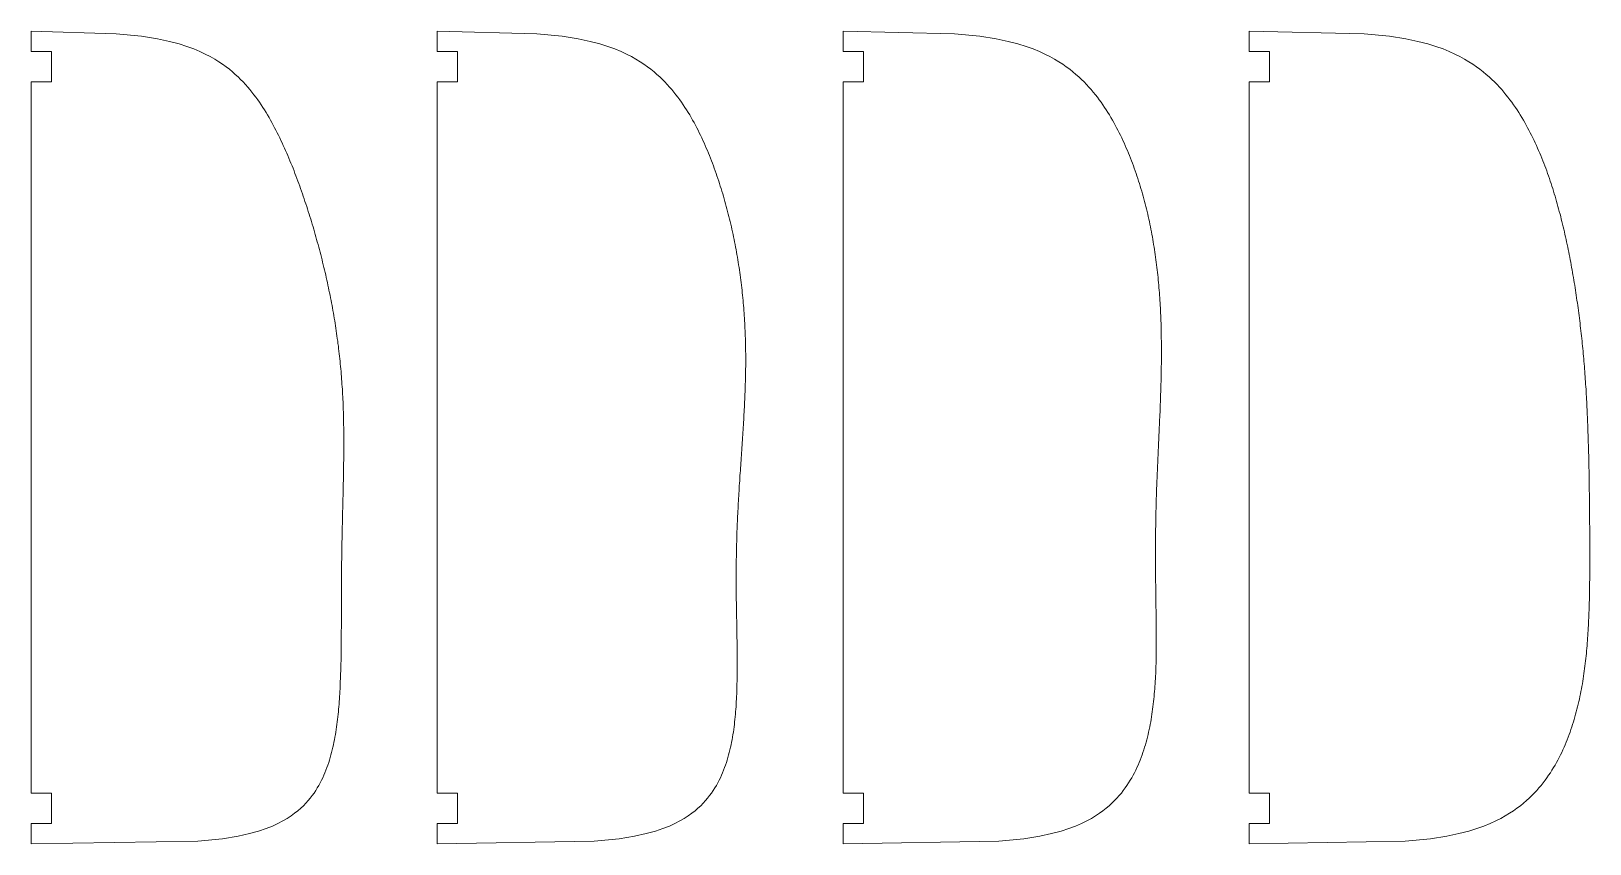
# Model space of a CAD drawing. Header units: millimetres. Extents: x 0 to 2543, y 0 to 160.
# Drawn here: x 1600 to 1907.2, y 0 to 160 of the extents above; entities that cross this region are included whole.
import ezdxf

# ---------------------------------------------------------------- set-up
doc = ezdxf.new("R2010")
doc.units = ezdxf.units.MM
doc.layers.get('0').update_dxf_attribs({"lineweight": 0})

msp = doc.modelspace()

# ---------------------------------------------------------------- linework, layer by layer
for p, q in [((1600, 156), (1600, 160)), ((1616.78, 159.5), (1600, 160)), ((1680, 156), (1680, 160)), ((1699.63, 159.5), (1680, 160)), ((1760, 156), (1760, 160)), ((1781.95, 159.5), (1760, 160)), ((1840, 156), (1840, 160)), ((1862.65, 159.5), (1840, 160)), ((1621.74, 159), (1616.78, 159.5)), ((1624.9, 158.5), (1621.74, 159)), ((1627.25, 158), (1624.9, 158.5)), ((1629.14, 157.5), (1627.25, 158)), ((1630.7, 157), (1629.14, 157.5)), ((1632.06, 156.5), (1630.7, 157)), ((1704.62, 159), (1699.63, 159.5)), ((1707.79, 158.5), (1704.62, 159)), ((1710.16, 158), (1707.79, 158.5)), ((1712.07, 157.5), (1710.16, 158)), ((1713.66, 157), (1712.07, 157.5)), ((1715.03, 156.5), (1713.66, 157)), ((1786.95, 159), (1781.95, 159.5)), ((1790.15, 158.5), (1786.95, 159)), ((1792.54, 158), (1790.15, 158.5)), ((1794.46, 157.5), (1792.54, 158)), ((1796.07, 157), (1794.46, 157.5)), ((1797.46, 156.5), (1796.07, 157)), ((1867.67, 159), (1862.65, 159.5)), ((1870.87, 158.5), (1867.67, 159)), ((1873.27, 158), (1870.87, 158.5)), ((1875.2, 157.5), (1873.27, 158)), ((1876.83, 157), (1875.2, 157.5)), ((1878.23, 156.5), (1876.83, 157)), ((1604, 156), (1600, 156)), ((1604, 150), (1604, 156)), ((1633.26, 156), (1632.06, 156.5)), ((1634.32, 155.5), (1633.26, 156)), ((1635.28, 155), (1634.32, 155.5)), ((1636.16, 154.5), (1635.28, 155)), ((1636.97, 154), (1636.16, 154.5)), ((1637.71, 153.5), (1636.97, 154)), ((1684, 156), (1680, 156)), ((1684, 150), (1684, 156)), ((1716.24, 156), (1715.03, 156.5)), ((1717.32, 155.5), (1716.24, 156)), ((1718.29, 155), (1717.32, 155.5)), ((1719.18, 154.5), (1718.29, 155)), ((1720, 154), (1719.18, 154.5)), ((1720.76, 153.5), (1720, 154)), ((1764, 156), (1760, 156)), ((1764, 150), (1764, 156)), ((1798.68, 156), (1797.46, 156.5)), ((1799.78, 155.5), (1798.68, 156)), ((1800.77, 155), (1799.78, 155.5)), ((1801.67, 154.5), (1800.77, 155)), ((1802.5, 154), (1801.67, 154.5)), ((1803.27, 153.5), (1802.5, 154)), ((1844, 156), (1840, 156)), ((1844, 150), (1844, 156)), ((1879.46, 156), (1878.23, 156.5)), ((1880.57, 155.5), (1879.46, 156)), ((1881.56, 155), (1880.57, 155.5)), ((1882.48, 154.5), (1881.56, 155)), ((1883.32, 154), (1882.48, 154.5)), ((1884.1, 153.5), (1883.32, 154)), ((1638.4, 153), (1637.71, 153.5)), ((1639.05, 152.5), (1638.4, 153)), ((1639.65, 152), (1639.05, 152.5)), ((1640.23, 151.5), (1639.65, 152)), ((1640.77, 151), (1640.23, 151.5)), ((1641.28, 150.5), (1640.77, 151)), ((1721.46, 153), (1720.76, 153.5)), ((1722.12, 152.5), (1721.46, 153)), ((1722.74, 152), (1722.12, 152.5)), ((1723.32, 151.5), (1722.74, 152)), ((1723.87, 151), (1723.32, 151.5)), ((1724.39, 150.5), (1723.87, 151)), ((1803.99, 153), (1803.27, 153.5)), ((1804.66, 152.5), (1803.99, 153)), ((1805.29, 152), (1804.66, 152.5)), ((1805.89, 151.5), (1805.29, 152)), ((1806.45, 151), (1805.89, 151.5)), ((1806.98, 150.5), (1806.45, 151)), ((1884.82, 153), (1884.1, 153.5)), ((1885.5, 152.5), (1884.82, 153)), ((1886.14, 152), (1885.5, 152.5)), ((1886.74, 151.5), (1886.14, 152)), ((1887.31, 151), (1886.74, 151.5)), ((1887.85, 150.5), (1887.31, 151)), ((1600, 10), (1600, 150)), ((1600, 150), (1604, 150)), ((1641.76, 150), (1641.28, 150.5)), ((1642.23, 149.5), (1641.76, 150)), ((1642.67, 149), (1642.23, 149.5)), ((1643.1, 148.5), (1642.67, 149)), ((1643.5, 148), (1643.1, 148.5)), ((1643.9, 147.5), (1643.5, 148)), ((1644.27, 147), (1643.9, 147.5)), ((1680, 10), (1680, 150)), ((1680, 150), (1684, 150)), ((1724.88, 150), (1724.39, 150.5)), ((1725.36, 149.5), (1724.88, 150)), ((1725.81, 149), (1725.36, 149.5)), ((1726.24, 148.5), (1725.81, 149)), ((1726.65, 148), (1726.24, 148.5)), ((1727.05, 147.5), (1726.65, 148)), ((1727.43, 147), (1727.05, 147.5)), ((1760, 10), (1760, 150)), ((1760, 150), (1764, 150)), ((1807.49, 150), (1806.98, 150.5)), ((1807.97, 149.5), (1807.49, 150)), ((1808.43, 149), (1807.97, 149.5)), ((1808.88, 148.5), (1808.43, 149)), ((1809.3, 148), (1808.88, 148.5)), ((1809.71, 147.5), (1809.3, 148)), ((1810.1, 147), (1809.71, 147.5)), ((1840, 10), (1840, 150)), ((1840, 150), (1844, 150)), ((1888.37, 150), (1887.85, 150.5)), ((1888.86, 149.5), (1888.37, 150)), ((1889.33, 149), (1888.86, 149.5)), ((1889.78, 148.5), (1889.33, 149)), ((1890.21, 148), (1889.78, 148.5)), ((1890.62, 147.5), (1890.21, 148)), ((1891.02, 147), (1890.62, 147.5)), ((1644.64, 146.5), (1644.27, 147)), ((1644.99, 146), (1644.64, 146.5)), ((1645.33, 145.5), (1644.99, 146)), ((1645.66, 145), (1645.33, 145.5)), ((1645.98, 144.5), (1645.66, 145)), ((1646.29, 144), (1645.98, 144.5)), ((1727.8, 146.5), (1727.43, 147)), ((1728.16, 146), (1727.8, 146.5)), ((1728.5, 145.5), (1728.16, 146)), ((1728.83, 145), (1728.5, 145.5)), ((1729.15, 144.5), (1728.83, 145)), ((1729.46, 144), (1729.15, 144.5)), ((1810.48, 146.5), (1810.1, 147)), ((1810.84, 146), (1810.48, 146.5)), ((1811.19, 145.5), (1810.84, 146)), ((1811.53, 145), (1811.19, 145.5)), ((1811.86, 144.5), (1811.53, 145)), ((1812.18, 144), (1811.86, 144.5)), ((1891.41, 146.5), (1891.02, 147)), ((1891.78, 146), (1891.41, 146.5)), ((1892.13, 145.5), (1891.78, 146)), ((1892.48, 145), (1892.13, 145.5)), ((1892.81, 144.5), (1892.48, 145)), ((1893.14, 144), (1892.81, 144.5)), ((1646.59, 143.5), (1646.29, 144)), ((1646.88, 143), (1646.59, 143.5)), ((1647.17, 142.5), (1646.88, 143)), ((1647.45, 142), (1647.17, 142.5)), ((1647.72, 141.5), (1647.45, 142)), ((1647.98, 141), (1647.72, 141.5)), ((1729.77, 143.5), (1729.46, 144)), ((1730.06, 143), (1729.77, 143.5)), ((1730.34, 142.5), (1730.06, 143)), ((1730.62, 142), (1730.34, 142.5)), ((1730.89, 141.5), (1730.62, 142)), ((1731.15, 141), (1730.89, 141.5)), ((1812.49, 143.5), (1812.18, 144)), ((1812.79, 143), (1812.49, 143.5)), ((1813.08, 142.5), (1812.79, 143)), ((1813.36, 142), (1813.08, 142.5)), ((1813.63, 141.5), (1813.36, 142)), ((1813.9, 141), (1813.63, 141.5)), ((1893.45, 143.5), (1893.14, 144)), ((1893.76, 143), (1893.45, 143.5)), ((1894.06, 142.5), (1893.76, 143)), ((1894.34, 142), (1894.06, 142.5)), ((1894.62, 141.5), (1894.34, 142)), ((1894.9, 141), (1894.62, 141.5)), ((1648.24, 140.5), (1647.98, 141)), ((1648.5, 140), (1648.24, 140.5)), ((1648.75, 139.5), (1648.5, 140)), ((1648.99, 139), (1648.75, 139.5)), ((1649.23, 138.5), (1648.99, 139)), ((1649.46, 138), (1649.23, 138.5)), ((1731.41, 140.5), (1731.15, 141)), ((1731.66, 140), (1731.41, 140.5)), ((1731.9, 139.5), (1731.66, 140)), ((1732.14, 139), (1731.9, 139.5)), ((1732.37, 138.5), (1732.14, 139)), ((1732.6, 138), (1732.37, 138.5)), ((1814.16, 140.5), (1813.9, 141)), ((1814.42, 140), (1814.16, 140.5)), ((1814.66, 139.5), (1814.42, 140)), ((1814.9, 139), (1814.66, 139.5)), ((1815.14, 138.5), (1814.9, 139)), ((1815.37, 138), (1815.14, 138.5)), ((1895.16, 140.5), (1894.9, 141)), ((1895.42, 140), (1895.16, 140.5)), ((1895.67, 139.5), (1895.42, 140)), ((1895.92, 139), (1895.67, 139.5)), ((1896.16, 138.5), (1895.92, 139)), ((1896.4, 138), (1896.16, 138.5)), ((1649.69, 137.5), (1649.46, 138)), ((1649.92, 137), (1649.69, 137.5)), ((1650.14, 136.5), (1649.92, 137)), ((1650.36, 136), (1650.14, 136.5)), ((1650.57, 135.5), (1650.36, 136)), ((1650.79, 135), (1650.57, 135.5)), ((1732.82, 137.5), (1732.6, 138)), ((1733.04, 137), (1732.82, 137.5)), ((1733.25, 136.5), (1733.04, 137)), ((1733.46, 136), (1733.25, 136.5)), ((1733.66, 135.5), (1733.46, 136)), ((1733.86, 135), (1733.66, 135.5)), ((1815.59, 137.5), (1815.37, 138)), ((1815.81, 137), (1815.59, 137.5)), ((1816.02, 136.5), (1815.81, 137)), ((1816.23, 136), (1816.02, 136.5)), ((1816.43, 135.5), (1816.23, 136)), ((1816.63, 135), (1816.43, 135.5)), ((1896.63, 137.5), (1896.4, 138)), ((1896.85, 137), (1896.63, 137.5)), ((1897.07, 136.5), (1896.85, 137)), ((1897.28, 136), (1897.07, 136.5)), ((1897.49, 135.5), (1897.28, 136)), ((1897.7, 135), (1897.49, 135.5)), ((1650.99, 134.5), (1650.79, 135)), ((1651.2, 134), (1650.99, 134.5)), ((1651.4, 133.5), (1651.2, 134)), ((1651.6, 133), (1651.4, 133.5)), ((1651.8, 132.5), (1651.6, 133)), ((1651.99, 132), (1651.8, 132.5)), ((1734.06, 134.5), (1733.86, 135)), ((1734.25, 134), (1734.06, 134.5)), ((1734.43, 133.5), (1734.25, 134)), ((1734.62, 133), (1734.43, 133.5)), ((1734.8, 132.5), (1734.62, 133)), ((1734.97, 132), (1734.8, 132.5)), ((1816.83, 134.5), (1816.63, 135)), ((1817.02, 134), (1816.83, 134.5)), ((1817.2, 133.5), (1817.02, 134)), ((1817.38, 133), (1817.2, 133.5)), ((1817.56, 132.5), (1817.38, 133)), ((1817.73, 132), (1817.56, 132.5)), ((1897.9, 134.5), (1897.7, 135)), ((1898.09, 134), (1897.9, 134.5)), ((1898.28, 133.5), (1898.09, 134)), ((1898.47, 133), (1898.28, 133.5)), ((1898.65, 132.5), (1898.47, 133)), ((1898.83, 132), (1898.65, 132.5)), ((1652.18, 131.5), (1651.99, 132)), ((1652.37, 131), (1652.18, 131.5)), ((1652.55, 130.5), (1652.37, 131)), ((1652.74, 130), (1652.55, 130.5)), ((1652.92, 129.5), (1652.74, 130)), ((1653.1, 129), (1652.92, 129.5)), ((1735.15, 131.5), (1734.97, 132)), ((1735.32, 131), (1735.15, 131.5)), ((1735.48, 130.5), (1735.32, 131)), ((1735.64, 130), (1735.48, 130.5)), ((1735.8, 129.5), (1735.64, 130)), ((1735.96, 129), (1735.8, 129.5)), ((1817.9, 131.5), (1817.73, 132)), ((1818.07, 131), (1817.9, 131.5)), ((1818.23, 130.5), (1818.07, 131)), ((1818.39, 130), (1818.23, 130.5)), ((1818.54, 129.5), (1818.39, 130)), ((1818.69, 129), (1818.54, 129.5)), ((1899.01, 131.5), (1898.83, 132)), ((1899.18, 131), (1899.01, 131.5)), ((1899.35, 130.5), (1899.18, 131)), ((1899.52, 130), (1899.35, 130.5)), ((1899.68, 129.5), (1899.52, 130)), ((1899.84, 129), (1899.68, 129.5)), ((1653.27, 128.5), (1653.1, 129)), ((1653.45, 128), (1653.27, 128.5)), ((1653.62, 127.5), (1653.45, 128)), ((1653.79, 127), (1653.62, 127.5)), ((1653.96, 126.5), (1653.79, 127)), ((1654.13, 126), (1653.96, 126.5)), ((1654.29, 125.5), (1654.13, 126)), ((1736.12, 128.5), (1735.96, 129)), ((1736.27, 128), (1736.12, 128.5)), ((1736.41, 127.5), (1736.27, 128)), ((1736.56, 127), (1736.41, 127.5)), ((1736.7, 126.5), (1736.56, 127)), ((1736.84, 126), (1736.7, 126.5)), ((1736.98, 125.5), (1736.84, 126)), ((1818.84, 128.5), (1818.69, 129)), ((1818.98, 128), (1818.84, 128.5)), ((1819.12, 127.5), (1818.98, 128)), ((1819.26, 127), (1819.12, 127.5)), ((1819.4, 126.5), (1819.26, 127)), ((1819.53, 126), (1819.4, 126.5)), ((1819.65, 125.5), (1819.53, 126)), ((1900, 128.5), (1899.84, 129)), ((1900.15, 128), (1900, 128.5)), ((1900.3, 127.5), (1900.15, 128)), ((1900.45, 127), (1900.3, 127.5)), ((1900.59, 126.5), (1900.45, 127)), ((1900.73, 126), (1900.59, 126.5)), ((1900.87, 125.5), (1900.73, 126)), ((1654.45, 125), (1654.29, 125.5)), ((1654.61, 124.5), (1654.45, 125)), ((1654.77, 124), (1654.61, 124.5)), ((1654.93, 123.5), (1654.77, 124)), ((1655.08, 123), (1654.93, 123.5)), ((1655.24, 122.5), (1655.08, 123)), ((1737.11, 125), (1736.98, 125.5)), ((1737.24, 124.5), (1737.11, 125)), ((1737.37, 124), (1737.24, 124.5)), ((1737.5, 123.5), (1737.37, 124)), ((1737.62, 123), (1737.5, 123.5)), ((1737.74, 122.5), (1737.62, 123)), ((1819.78, 125), (1819.65, 125.5)), ((1819.9, 124.5), (1819.78, 125)), ((1820.02, 124), (1819.9, 124.5)), ((1820.13, 123.5), (1820.02, 124)), ((1820.24, 123), (1820.13, 123.5)), ((1820.35, 122.5), (1820.24, 123)), ((1901.01, 125), (1900.87, 125.5)), ((1901.14, 124.5), (1901.01, 125)), ((1901.28, 124), (1901.14, 124.5)), ((1901.41, 123.5), (1901.28, 124)), ((1901.53, 123), (1901.41, 123.5)), ((1901.66, 122.5), (1901.53, 123)), ((1655.39, 122), (1655.24, 122.5)), ((1655.54, 121.5), (1655.39, 122)), ((1655.68, 121), (1655.54, 121.5)), ((1655.83, 120.5), (1655.68, 121)), ((1655.97, 120), (1655.83, 120.5)), ((1656.12, 119.5), (1655.97, 120)), ((1737.86, 122), (1737.74, 122.5)), ((1737.98, 121.5), (1737.86, 122)), ((1738.09, 121), (1737.98, 121.5)), ((1738.2, 120.5), (1738.09, 121)), ((1738.31, 120), (1738.2, 120.5)), ((1738.41, 119.5), (1738.31, 120)), ((1820.46, 122), (1820.35, 122.5)), ((1820.56, 121.5), (1820.46, 122)), ((1820.66, 121), (1820.56, 121.5)), ((1820.76, 120.5), (1820.66, 121)), ((1820.85, 120), (1820.76, 120.5)), ((1820.94, 119.5), (1820.85, 120)), ((1901.78, 122), (1901.66, 122.5)), ((1901.9, 121.5), (1901.78, 122)), ((1902.02, 121), (1901.9, 121.5)), ((1902.14, 120.5), (1902.02, 121)), ((1902.25, 120), (1902.14, 120.5)), ((1902.36, 119.5), (1902.25, 120)), ((1656.26, 119), (1656.12, 119.5)), ((1656.39, 118.5), (1656.26, 119)), ((1656.53, 118), (1656.39, 118.5)), ((1656.67, 117.5), (1656.53, 118)), ((1656.8, 117), (1656.67, 117.5)), ((1656.93, 116.5), (1656.8, 117)), ((1738.52, 119), (1738.41, 119.5)), ((1738.62, 118.5), (1738.52, 119)), ((1738.72, 118), (1738.62, 118.5)), ((1738.81, 117.5), (1738.72, 118)), ((1738.91, 117), (1738.81, 117.5)), ((1739, 116.5), (1738.91, 117)), ((1821.03, 119), (1820.94, 119.5)), ((1821.12, 118.5), (1821.03, 119)), ((1821.2, 118), (1821.12, 118.5)), ((1821.28, 117.5), (1821.2, 118)), ((1821.36, 117), (1821.28, 117.5)), ((1821.44, 116.5), (1821.36, 117)), ((1902.47, 119), (1902.36, 119.5)), ((1902.58, 118.5), (1902.47, 119)), ((1902.69, 118), (1902.58, 118.5)), ((1902.79, 117.5), (1902.69, 118)), ((1902.9, 117), (1902.79, 117.5)), ((1903, 116.5), (1902.9, 117)), ((1657.06, 116), (1656.93, 116.5)), ((1657.19, 115.5), (1657.06, 116)), ((1657.32, 115), (1657.19, 115.5)), ((1657.44, 114.5), (1657.32, 115)), ((1657.56, 114), (1657.44, 114.5)), ((1657.69, 113.5), (1657.56, 114)), ((1739.09, 116), (1739, 116.5)), ((1739.17, 115.5), (1739.09, 116)), ((1739.26, 115), (1739.17, 115.5)), ((1739.34, 114.5), (1739.26, 115)), ((1739.42, 114), (1739.34, 114.5)), ((1739.49, 113.5), (1739.42, 114)), ((1821.51, 116), (1821.44, 116.5)), ((1821.58, 115.5), (1821.51, 116)), ((1821.65, 115), (1821.58, 115.5)), ((1821.72, 114.5), (1821.65, 115)), ((1821.78, 114), (1821.72, 114.5)), ((1821.84, 113.5), (1821.78, 114)), ((1903.1, 116), (1903, 116.5)), ((1903.19, 115.5), (1903.1, 116)), ((1903.29, 115), (1903.19, 115.5)), ((1903.38, 114.5), (1903.29, 115)), ((1903.48, 114), (1903.38, 114.5)), ((1903.57, 113.5), (1903.48, 114)), ((1657.8, 113), (1657.69, 113.5)), ((1657.92, 112.5), (1657.8, 113)), ((1658.04, 112), (1657.92, 112.5)), ((1658.15, 111.5), (1658.04, 112)), ((1658.26, 111), (1658.15, 111.5)), ((1658.37, 110.5), (1658.26, 111)), ((1739.57, 113), (1739.49, 113.5)), ((1739.64, 112.5), (1739.57, 113)), ((1739.71, 112), (1739.64, 112.5)), ((1739.78, 111.5), (1739.71, 112)), ((1739.84, 111), (1739.78, 111.5)), ((1739.91, 110.5), (1739.84, 111)), ((1821.9, 113), (1821.84, 113.5)), ((1821.95, 112.5), (1821.9, 113)), ((1822.01, 112), (1821.95, 112.5)), ((1822.06, 111.5), (1822.01, 112)), ((1822.11, 111), (1822.06, 111.5)), ((1822.16, 110.5), (1822.11, 111)), ((1903.66, 113), (1903.57, 113.5)), ((1903.75, 112.5), (1903.66, 113)), ((1903.83, 112), (1903.75, 112.5)), ((1903.92, 111.5), (1903.83, 112)), ((1904, 111), (1903.92, 111.5)), ((1904.09, 110.5), (1904, 111)), ((1658.48, 110), (1658.37, 110.5)), ((1658.59, 109.5), (1658.48, 110)), ((1658.69, 109), (1658.59, 109.5)), ((1658.8, 108.5), (1658.69, 109)), ((1658.9, 108), (1658.8, 108.5)), ((1659, 107.5), (1658.9, 108)), ((1739.97, 110), (1739.91, 110.5)), ((1740.03, 109.5), (1739.97, 110)), ((1740.08, 109), (1740.03, 109.5)), ((1740.14, 108.5), (1740.08, 109)), ((1740.19, 108), (1740.14, 108.5)), ((1740.24, 107.5), (1740.19, 108)), ((1822.2, 110), (1822.16, 110.5)), ((1822.24, 109.5), (1822.2, 110)), ((1822.29, 109), (1822.24, 109.5)), ((1822.32, 108.5), (1822.29, 109)), ((1822.36, 108), (1822.32, 108.5)), ((1822.4, 107.5), (1822.36, 108)), ((1904.17, 110), (1904.09, 110.5)), ((1904.25, 109.5), (1904.17, 110)), ((1904.32, 109), (1904.25, 109.5)), ((1904.4, 108.5), (1904.32, 109)), ((1904.48, 108), (1904.4, 108.5)), ((1904.55, 107.5), (1904.48, 108)), ((1659.1, 107), (1659, 107.5)), ((1659.19, 106.5), (1659.1, 107)), ((1659.29, 106), (1659.19, 106.5)), ((1659.38, 105.5), (1659.29, 106)), ((1659.47, 105), (1659.38, 105.5)), ((1659.56, 104.5), (1659.47, 105)), ((1659.64, 104), (1659.56, 104.5)), ((1740.29, 107), (1740.24, 107.5)), ((1740.33, 106.5), (1740.29, 107)), ((1740.37, 106), (1740.33, 106.5)), ((1740.42, 105.5), (1740.37, 106)), ((1740.45, 105), (1740.42, 105.5)), ((1740.49, 104.5), (1740.45, 105)), ((1740.52, 104), (1740.49, 104.5)), ((1822.43, 107), (1822.4, 107.5)), ((1822.46, 106.5), (1822.43, 107)), ((1822.49, 106), (1822.46, 106.5)), ((1822.52, 105.5), (1822.49, 106)), ((1822.54, 105), (1822.52, 105.5)), ((1822.57, 104.5), (1822.54, 105)), ((1822.59, 104), (1822.57, 104.5)), ((1904.62, 107), (1904.55, 107.5)), ((1904.69, 106.5), (1904.62, 107)), ((1904.76, 106), (1904.69, 106.5)), ((1904.83, 105.5), (1904.76, 106)), ((1904.9, 105), (1904.83, 105.5)), ((1904.97, 104.5), (1904.9, 105)), ((1905.03, 104), (1904.97, 104.5)), ((1659.73, 103.5), (1659.64, 104)), ((1659.81, 103), (1659.73, 103.5)), ((1659.89, 102.5), (1659.81, 103)), ((1659.97, 102), (1659.89, 102.5)), ((1660.04, 101.5), (1659.97, 102)), ((1660.12, 101), (1660.04, 101.5)), ((1740.56, 103.5), (1740.52, 104)), ((1740.59, 103), (1740.56, 103.5)), ((1740.61, 102.5), (1740.59, 103)), ((1740.64, 102), (1740.61, 102.5)), ((1740.66, 101.5), (1740.64, 102)), ((1740.69, 101), (1740.66, 101.5)), ((1822.61, 103.5), (1822.59, 104)), ((1822.63, 103), (1822.61, 103.5)), ((1822.65, 102.5), (1822.63, 103)), ((1822.66, 102), (1822.65, 102.5)), ((1822.67, 101.5), (1822.66, 102)), ((1822.69, 101), (1822.67, 101.5)), ((1905.09, 103.5), (1905.03, 104)), ((1905.16, 103), (1905.09, 103.5)), ((1905.22, 102.5), (1905.16, 103)), ((1905.28, 102), (1905.22, 102.5)), ((1905.34, 101.5), (1905.28, 102)), ((1905.39, 101), (1905.34, 101.5)), ((1660.19, 100.5), (1660.12, 101)), ((1660.26, 100), (1660.19, 100.5)), ((1660.33, 99.5), (1660.26, 100)), ((1660.4, 99), (1660.33, 99.5)), ((1660.46, 98.5), (1660.4, 99)), ((1660.53, 98), (1660.46, 98.5)), ((1740.71, 100.5), (1740.69, 101)), ((1740.72, 100), (1740.71, 100.5)), ((1740.74, 99.5), (1740.72, 100)), ((1740.75, 99), (1740.74, 99.5)), ((1740.77, 98.5), (1740.75, 99)), ((1740.78, 98), (1740.77, 98.5)), ((1822.7, 100.5), (1822.69, 101)), ((1822.71, 100), (1822.7, 100.5)), ((1822.71, 99.5), (1822.71, 100)), ((1822.72, 99), (1822.71, 99.5)), ((1822.73, 98.5), (1822.72, 99)), ((1822.73, 98), (1822.73, 98.5)), ((1905.45, 100.5), (1905.39, 101)), ((1905.5, 100), (1905.45, 100.5)), ((1905.56, 99.5), (1905.5, 100)), ((1905.61, 99), (1905.56, 99.5)), ((1905.66, 98.5), (1905.61, 99)), ((1905.71, 98), (1905.66, 98.5)), ((1660.59, 97.5), (1660.53, 98)), ((1660.65, 97), (1660.59, 97.5)), ((1660.71, 96.5), (1660.65, 97)), ((1660.76, 96), (1660.71, 96.5)), ((1660.82, 95.5), (1660.76, 96)), ((1660.87, 95), (1660.82, 95.5)), ((1740.79, 97.5), (1740.78, 98)), ((1740.79, 97), (1740.79, 97.5)), ((1740.8, 96.5), (1740.79, 97)), ((1740.8, 96), (1740.8, 96.5)), ((1740.8, 95.5), (1740.8, 96)), ((1740.8, 95), (1740.8, 95.5)), ((1822.72, 95), (1822.73, 95.5)), ((1822.73, 97.5), (1822.73, 98)), ((1822.73, 97), (1822.73, 97.5)), ((1822.73, 96.5), (1822.73, 97)), ((1822.73, 96), (1822.73, 96.5)), ((1822.73, 95.5), (1822.73, 96)), ((1905.76, 97.5), (1905.71, 98)), ((1905.81, 97), (1905.76, 97.5)), ((1905.86, 96.5), (1905.81, 97)), ((1905.9, 96), (1905.86, 96.5)), ((1905.95, 95.5), (1905.9, 96)), ((1905.99, 95), (1905.95, 95.5)), ((1660.92, 94.5), (1660.87, 95)), ((1660.97, 94), (1660.92, 94.5)), ((1661.01, 93.5), (1660.97, 94)), ((1661.06, 93), (1661.01, 93.5)), ((1661.1, 92.5), (1661.06, 93)), ((1661.14, 92), (1661.1, 92.5)), ((1740.77, 92), (1740.78, 92.5)), ((1740.78, 92.5), (1740.79, 93)), ((1740.79, 93.5), (1740.8, 94)), ((1740.79, 93), (1740.79, 93.5)), ((1740.8, 94.5), (1740.8, 95)), ((1740.8, 94), (1740.8, 94.5)), ((1822.68, 92), (1822.69, 92.5)), ((1822.69, 92.5), (1822.7, 93)), ((1822.7, 93), (1822.71, 93.5)), ((1822.71, 94), (1822.72, 94.5)), ((1822.71, 93.5), (1822.71, 94)), ((1822.72, 94.5), (1822.72, 95)), ((1906.03, 94.5), (1905.99, 95)), ((1906.07, 94), (1906.03, 94.5)), ((1906.11, 93.5), (1906.07, 94)), ((1906.15, 93), (1906.11, 93.5)), ((1906.19, 92.5), (1906.15, 93)), ((1906.23, 92), (1906.19, 92.5)), ((1661.18, 91.5), (1661.14, 92)), ((1661.22, 91), (1661.18, 91.5)), ((1661.25, 90.5), (1661.22, 91)), ((1661.28, 90), (1661.25, 90.5)), ((1661.32, 89.5), (1661.28, 90)), ((1661.35, 89), (1661.32, 89.5)), ((1740.68, 89), (1740.7, 89.5)), ((1740.7, 89.5), (1740.72, 90)), ((1740.72, 90), (1740.73, 90.5)), ((1740.73, 90.5), (1740.74, 91)), ((1740.74, 91), (1740.76, 91.5)), ((1740.76, 91.5), (1740.77, 92)), ((1822.6, 89), (1822.61, 89.5)), ((1822.61, 89.5), (1822.63, 90)), ((1822.63, 90), (1822.64, 90.5)), ((1822.64, 90.5), (1822.66, 91)), ((1822.66, 91), (1822.67, 91.5)), ((1822.67, 91.5), (1822.68, 92)), ((1906.26, 91.5), (1906.23, 92)), ((1906.3, 91), (1906.26, 91.5)), ((1906.33, 90.5), (1906.3, 91)), ((1906.37, 90), (1906.33, 90.5)), ((1906.4, 89.5), (1906.37, 90)), ((1906.43, 89), (1906.4, 89.5)), ((1661.37, 88.5), (1661.35, 89)), ((1661.4, 88), (1661.37, 88.5)), ((1661.42, 87.5), (1661.4, 88)), ((1661.45, 87), (1661.42, 87.5)), ((1661.47, 86.5), (1661.45, 87)), ((1661.49, 86), (1661.47, 86.5)), ((1740.55, 86), (1740.58, 86.5)), ((1740.58, 86.5), (1740.6, 87)), ((1740.6, 87), (1740.62, 87.5)), ((1740.62, 87.5), (1740.64, 88)), ((1740.64, 88), (1740.66, 88.5)), ((1740.66, 88.5), (1740.68, 89)), ((1822.49, 86), (1822.51, 86.5)), ((1822.51, 86.5), (1822.53, 87)), ((1822.53, 87), (1822.55, 87.5)), ((1822.55, 87.5), (1822.56, 88)), ((1822.56, 88), (1822.58, 88.5)), ((1822.58, 88.5), (1822.6, 89)), ((1906.46, 88.5), (1906.43, 89)), ((1906.49, 88), (1906.46, 88.5)), ((1906.51, 87.5), (1906.49, 88)), ((1906.54, 87), (1906.51, 87.5)), ((1906.57, 86.5), (1906.54, 87)), ((1906.59, 86), (1906.57, 86.5)), ((1661.51, 85.5), (1661.49, 86)), ((1661.52, 85), (1661.51, 85.5)), ((1661.54, 84.5), (1661.52, 85)), ((1661.55, 84), (1661.54, 84.5)), ((1661.56, 83.5), (1661.55, 84)), ((1661.57, 83), (1661.56, 83.5)), ((1661.58, 82.5), (1661.57, 83)), ((1740.36, 82.5), (1740.39, 83)), ((1740.39, 83), (1740.42, 83.5)), ((1740.42, 83.5), (1740.44, 84)), ((1740.44, 84), (1740.47, 84.5)), ((1740.47, 84.5), (1740.5, 85)), ((1740.5, 85), (1740.53, 85.5)), ((1740.53, 85.5), (1740.55, 86)), ((1822.34, 82.5), (1822.36, 83)), ((1822.36, 83), (1822.38, 83.5)), ((1822.38, 83.5), (1822.4, 84)), ((1822.4, 84), (1822.43, 84.5)), ((1822.43, 84.5), (1822.45, 85)), ((1822.45, 85), (1822.47, 85.5)), ((1822.47, 85.5), (1822.49, 86)), ((1906.62, 85.5), (1906.59, 86)), ((1906.64, 85), (1906.62, 85.5)), ((1906.66, 84.5), (1906.64, 85)), ((1906.68, 84), (1906.66, 84.5)), ((1906.7, 83.5), (1906.68, 84)), ((1906.72, 83), (1906.7, 83.5)), ((1906.74, 82.5), (1906.72, 83)), ((1661.59, 82), (1661.58, 82.5)), ((1661.6, 81.5), (1661.59, 82)), ((1661.6, 81), (1661.6, 81.5)), ((1661.61, 80.5), (1661.6, 81)), ((1661.61, 80), (1661.61, 80.5)), ((1661.61, 79.5), (1661.61, 80)), ((1740.16, 79.5), (1740.2, 80)), ((1740.2, 80), (1740.23, 80.5)), ((1740.23, 80.5), (1740.26, 81)), ((1740.26, 81), (1740.29, 81.5)), ((1740.29, 81.5), (1740.33, 82)), ((1740.33, 82), (1740.36, 82.5)), ((1822.2, 79.5), (1822.22, 80)), ((1822.22, 80), (1822.25, 80.5)), ((1822.25, 80.5), (1822.27, 81)), ((1822.27, 81), (1822.3, 81.5)), ((1822.3, 81.5), (1822.31, 82)), ((1822.31, 82), (1822.34, 82.5)), ((1906.76, 82), (1906.74, 82.5)), ((1906.78, 81.5), (1906.76, 82)), ((1906.79, 81), (1906.78, 81.5)), ((1906.81, 80.5), (1906.79, 81)), ((1906.82, 80), (1906.81, 80.5)), ((1906.84, 79.5), (1906.82, 80)), ((1661.6, 76.5), (1661.61, 77)), ((1661.61, 79), (1661.61, 79.5)), ((1661.61, 78.5), (1661.61, 79)), ((1661.61, 78), (1661.61, 78.5)), ((1661.61, 77.5), (1661.61, 78)), ((1661.61, 77), (1661.61, 77.5)), ((1739.96, 76.5), (1739.99, 77)), ((1739.99, 77), (1740.03, 77.5)), ((1740.03, 77.5), (1740.06, 78)), ((1740.06, 78), (1740.1, 78.5)), ((1740.1, 78.5), (1740.13, 79)), ((1740.13, 79), (1740.16, 79.5)), ((1822.06, 76.5), (1822.08, 77)), ((1822.08, 77), (1822.11, 77.5)), ((1822.11, 77.5), (1822.13, 78)), ((1822.13, 78), (1822.15, 78.5)), ((1822.15, 78.5), (1822.18, 79)), ((1822.18, 79), (1822.2, 79.5)), ((1906.85, 79), (1906.84, 79.5)), ((1906.86, 78.5), (1906.85, 79)), ((1906.87, 78), (1906.86, 78.5)), ((1906.89, 77.5), (1906.87, 78)), ((1906.9, 77), (1906.89, 77.5)), ((1906.94, 76.5), (1906.9, 77)), ((1661.56, 73.5), (1661.57, 74)), ((1661.57, 74), (1661.58, 74.5)), ((1661.58, 75), (1661.59, 75.5)), ((1661.58, 74.5), (1661.58, 75)), ((1661.59, 75.5), (1661.6, 76)), ((1661.6, 76), (1661.6, 76.5)), ((1739.75, 73.5), (1739.79, 74)), ((1739.79, 74), (1739.82, 74.5)), ((1739.82, 74.5), (1739.85, 75)), ((1739.85, 75), (1739.89, 75.5)), ((1739.89, 75.5), (1739.92, 76)), ((1739.92, 76), (1739.96, 76.5)), ((1821.93, 73.5), (1821.95, 74)), ((1821.95, 74), (1821.97, 74.5)), ((1821.97, 74.5), (1821.99, 75)), ((1821.99, 75), (1822.02, 75.5)), ((1822.02, 75.5), (1822.04, 76)), ((1822.04, 76), (1822.06, 76.5)), ((1906.94, 76), (1906.94, 76.5)), ((1906.95, 75.5), (1906.94, 76)), ((1906.96, 75), (1906.95, 75.5)), ((1906.97, 74.5), (1906.96, 75)), ((1906.98, 74), (1906.97, 74.5)), ((1906.99, 73.5), (1906.98, 74)), ((1661.5, 70.5), (1661.51, 71)), ((1661.51, 71), (1661.52, 71.5)), ((1661.52, 71.5), (1661.53, 72)), ((1661.53, 72), (1661.54, 72.5)), ((1661.54, 72.5), (1661.55, 73)), ((1661.55, 73), (1661.56, 73.5)), ((1739.55, 70.5), (1739.59, 71)), ((1739.59, 71), (1739.62, 71.5)), ((1739.62, 71.5), (1739.65, 72)), ((1739.65, 72), (1739.68, 72.5)), ((1739.68, 72.5), (1739.72, 73)), ((1739.72, 73), (1739.75, 73.5)), ((1821.81, 70.5), (1821.83, 71)), ((1821.83, 71), (1821.85, 71.5)), ((1821.85, 71.5), (1821.87, 72)), ((1821.87, 72), (1821.89, 72.5)), ((1821.89, 72.5), (1821.91, 73)), ((1821.91, 73), (1821.93, 73.5)), ((1907, 73), (1906.99, 73.5)), ((1907.01, 72.5), (1907, 73)), ((1907.01, 72), (1907.01, 72.5)), ((1907.02, 71.5), (1907.01, 72)), ((1907.03, 71), (1907.02, 71.5)), ((1907.04, 70.5), (1907.03, 71)), ((1661.43, 67.5), (1661.44, 68)), ((1661.44, 68), (1661.45, 68.5)), ((1661.45, 68.5), (1661.47, 69)), ((1661.47, 69), (1661.48, 69.5)), ((1661.48, 69.5), (1661.49, 70)), ((1661.49, 70), (1661.5, 70.5)), ((1739.37, 67.5), (1739.4, 68)), ((1739.4, 68), (1739.43, 68.5)), ((1739.43, 68.5), (1739.46, 69)), ((1739.46, 69), (1739.49, 69.5)), ((1739.49, 69.5), (1739.52, 70)), ((1739.52, 70), (1739.55, 70.5)), ((1821.71, 67.5), (1821.72, 68)), ((1821.72, 68), (1821.74, 68.5)), ((1821.74, 68.5), (1821.76, 69)), ((1821.76, 69), (1821.77, 69.5)), ((1821.77, 69.5), (1821.79, 70)), ((1821.79, 70), (1821.81, 70.5)), ((1907.04, 70), (1907.04, 70.5)), ((1907.05, 69.5), (1907.04, 70)), ((1907.06, 69), (1907.05, 69.5)), ((1907.06, 68.5), (1907.06, 69)), ((1907.07, 68), (1907.06, 68.5)), ((1907.08, 67.5), (1907.07, 68)), ((1661.36, 64.5), (1661.37, 65)), ((1661.37, 65), (1661.38, 65.5)), ((1661.38, 65.5), (1661.39, 66)), ((1661.39, 66), (1661.41, 66.5)), ((1661.41, 66.5), (1661.42, 67)), ((1661.42, 67), (1661.43, 67.5)), ((1739.22, 64.5), (1739.24, 65)), ((1739.24, 65), (1739.27, 65.5)), ((1739.27, 65.5), (1739.29, 66)), ((1739.29, 66), (1739.32, 66.5)), ((1739.32, 66.5), (1739.35, 67)), ((1739.35, 67), (1739.37, 67.5)), ((1821.63, 64.5), (1821.64, 65)), ((1821.64, 65), (1821.66, 65.5)), ((1821.66, 65.5), (1821.67, 66)), ((1821.67, 66), (1821.68, 66.5)), ((1821.68, 66.5), (1821.7, 67)), ((1821.7, 67), (1821.71, 67.5)), ((1907.08, 67), (1907.08, 67.5)), ((1907.09, 66.5), (1907.08, 67)), ((1907.09, 66), (1907.09, 66.5)), ((1907.1, 65.5), (1907.09, 66)), ((1907.1, 65), (1907.1, 65.5)), ((1907.11, 64.5), (1907.1, 65)), ((1661.28, 61), (1661.29, 61.5)), ((1661.29, 61.5), (1661.3, 62)), ((1661.3, 62), (1661.31, 62.5)), ((1661.31, 62.5), (1661.32, 63)), ((1661.32, 63), (1661.33, 63.5)), ((1661.33, 63.5), (1661.34, 64)), ((1661.34, 64), (1661.36, 64.5)), ((1739.08, 61), (1739.09, 61.5)), ((1739.09, 61.5), (1739.11, 62)), ((1739.11, 62), (1739.13, 62.5)), ((1739.13, 62.5), (1739.15, 63)), ((1739.15, 63), (1739.17, 63.5)), ((1739.17, 63.5), (1739.2, 64)), ((1739.2, 64), (1739.22, 64.5)), ((1821.58, 61.5), (1821.59, 62)), ((1821.58, 61), (1821.58, 61.5)), ((1821.59, 62), (1821.6, 62.5)), ((1821.6, 63), (1821.61, 63.5)), ((1821.6, 62.5), (1821.6, 63)), ((1821.61, 63.5), (1821.62, 64)), ((1821.62, 64), (1821.63, 64.5)), ((1907.11, 64), (1907.11, 64.5)), ((1907.12, 63.5), (1907.11, 64)), ((1907.12, 63), (1907.12, 63.5)), ((1907.13, 62.5), (1907.12, 63)), ((1907.13, 62), (1907.13, 62.5)), ((1907.13, 61.5), (1907.13, 62)), ((1907.14, 61), (1907.13, 61.5)), ((1661.22, 58), (1661.23, 58.5)), ((1661.23, 58.5), (1661.24, 59)), ((1661.24, 59), (1661.25, 59.5)), ((1661.25, 59.5), (1661.26, 60)), ((1661.26, 60), (1661.27, 60.5)), ((1661.27, 60.5), (1661.28, 61)), ((1738.99, 58), (1739.01, 58.5)), ((1739.01, 58.5), (1739.02, 59)), ((1739.02, 59), (1739.03, 59.5)), ((1739.03, 59.5), (1739.05, 60)), ((1739.05, 60), (1739.06, 60.5)), ((1739.06, 60.5), (1739.08, 61)), ((1821.56, 59.5), (1821.57, 60)), ((1821.56, 59), (1821.56, 59.5)), ((1821.56, 58.5), (1821.56, 59)), ((1821.56, 58), (1821.56, 58.5)), ((1821.57, 60.5), (1821.58, 61)), ((1821.57, 60), (1821.57, 60.5)), ((1907.14, 60.5), (1907.14, 61)), ((1907.14, 60), (1907.14, 60.5)), ((1907.14, 59.5), (1907.14, 60)), ((1907.15, 59), (1907.14, 59.5)), ((1907.15, 58.5), (1907.15, 59)), ((1907.15, 58), (1907.15, 58.5)), ((1661.18, 55.5), (1661.19, 56)), ((1661.18, 55), (1661.18, 55.5)), ((1661.19, 56), (1661.2, 56.5)), ((1661.2, 57), (1661.21, 57.5)), ((1661.2, 56.5), (1661.2, 57)), ((1661.21, 57.5), (1661.22, 58)), ((1738.95, 55.5), (1738.96, 56)), ((1738.95, 55), (1738.95, 55.5)), ((1738.96, 56), (1738.97, 56.5)), ((1738.97, 57), (1738.98, 57.5)), ((1738.97, 56.5), (1738.97, 57)), ((1738.98, 57.5), (1738.99, 58)), ((1821.56, 57.5), (1821.56, 58)), ((1821.56, 57), (1821.56, 57.5)), ((1821.56, 56.5), (1821.56, 57)), ((1821.56, 56), (1821.56, 56.5)), ((1821.56, 55.5), (1821.56, 56)), ((1821.56, 55), (1821.56, 55.5)), ((1907.15, 57.5), (1907.15, 58)), ((1907.15, 57), (1907.15, 57.5)), ((1907.15, 56.5), (1907.15, 57)), ((1907.15, 56), (1907.15, 56.5)), ((1907.15, 55.5), (1907.15, 56)), ((1907.15, 55), (1907.15, 55.5)), ((1661.15, 52.5), (1661.16, 53)), ((1661.15, 52), (1661.15, 52.5)), ((1661.16, 53.5), (1661.17, 54)), ((1661.16, 53), (1661.16, 53.5)), ((1661.17, 54.5), (1661.18, 55)), ((1661.17, 54), (1661.17, 54.5)), ((1738.93, 53), (1738.94, 53.5)), ((1738.93, 52.5), (1738.93, 53)), ((1738.93, 52), (1738.93, 52.5)), ((1738.94, 54.5), (1738.95, 55)), ((1738.94, 54), (1738.94, 54.5)), ((1738.94, 53.5), (1738.94, 54)), ((1821.56, 54.5), (1821.56, 55)), ((1821.57, 54), (1821.56, 54.5)), ((1821.57, 53.5), (1821.57, 54)), ((1821.58, 53), (1821.57, 53.5)), ((1821.58, 52.5), (1821.58, 53)), ((1821.59, 52), (1821.58, 52.5)), ((1907.13, 52.5), (1907.14, 53)), ((1907.13, 52), (1907.13, 52.5)), ((1907.14, 53.5), (1907.15, 54)), ((1907.14, 53), (1907.14, 53.5)), ((1907.15, 54.5), (1907.15, 55)), ((1907.15, 54), (1907.15, 54.5)), ((1661.14, 51), (1661.15, 51.5)), ((1661.14, 50.5), (1661.14, 51)), ((1661.14, 50), (1661.14, 50.5)), ((1661.14, 49.5), (1661.14, 50)), ((1661.14, 49), (1661.14, 49.5)), ((1661.15, 51.5), (1661.15, 52)), ((1738.93, 51.5), (1738.93, 52)), ((1738.94, 51), (1738.93, 51.5)), ((1738.94, 50.5), (1738.94, 51)), ((1738.94, 50), (1738.94, 50.5)), ((1738.95, 49.5), (1738.94, 50)), ((1738.95, 49), (1738.95, 49.5)), ((1821.59, 51.5), (1821.59, 52)), ((1821.6, 51), (1821.59, 51.5)), ((1821.6, 50.5), (1821.6, 51)), ((1821.61, 50), (1821.6, 50.5)), ((1821.62, 49.5), (1821.61, 50)), ((1821.62, 49), (1821.62, 49.5)), ((1907.08, 49), (1907.09, 49.5)), ((1907.09, 49.5), (1907.1, 50)), ((1907.1, 50), (1907.11, 50.5)), ((1907.11, 50.5), (1907.12, 51)), ((1907.12, 51.5), (1907.13, 52)), ((1907.12, 51), (1907.12, 51.5)), ((1661.13, 48), (1661.14, 48.5)), ((1661.13, 47.5), (1661.13, 48)), ((1661.13, 47), (1661.13, 47.5)), ((1661.13, 46.5), (1661.13, 47)), ((1661.13, 46), (1661.13, 46.5)), ((1661.14, 48.5), (1661.14, 49)), ((1738.96, 48.5), (1738.95, 49)), ((1738.96, 48), (1738.96, 48.5)), ((1738.97, 47.5), (1738.96, 48)), ((1738.98, 47), (1738.97, 47.5)), ((1738.98, 46.5), (1738.98, 47)), ((1738.99, 46), (1738.98, 46.5)), ((1821.63, 48.5), (1821.62, 49)), ((1821.64, 48), (1821.63, 48.5)), ((1821.65, 47.5), (1821.64, 48)), ((1821.65, 47), (1821.65, 47.5)), ((1821.66, 46.5), (1821.65, 47)), ((1821.67, 46), (1821.66, 46.5)), ((1907, 46), (1907.02, 46.5)), ((1907.02, 46.5), (1907.03, 47)), ((1907.03, 47), (1907.05, 47.5)), ((1907.05, 47.5), (1907.06, 48)), ((1907.06, 48), (1907.07, 48.5)), ((1907.07, 48.5), (1907.08, 49)), ((1661.13, 45.5), (1661.13, 46)), ((1661.13, 45), (1661.13, 45.5)), ((1661.13, 44.5), (1661.13, 45)), ((1661.13, 44), (1661.13, 44.5)), ((1661.13, 43.5), (1661.13, 44)), ((1661.13, 43), (1661.13, 43.5)), ((1739, 45.5), (1738.99, 46)), ((1739.01, 45), (1739, 45.5)), ((1739.02, 44.5), (1739.01, 45)), ((1739.03, 44), (1739.02, 44.5)), ((1739.04, 43.5), (1739.03, 44)), ((1739.05, 43), (1739.04, 43.5)), ((1821.68, 45.5), (1821.67, 46)), ((1821.68, 45), (1821.68, 45.5)), ((1821.69, 44.5), (1821.68, 45)), ((1821.69, 44), (1821.69, 44.5)), ((1821.7, 43.5), (1821.69, 44)), ((1821.71, 43), (1821.7, 43.5)), ((1906.87, 43), (1906.9, 43.5)), ((1906.9, 43.5), (1906.92, 44)), ((1906.92, 44), (1906.94, 44.5)), ((1906.94, 44.5), (1906.96, 45)), ((1906.96, 45), (1906.98, 45.5)), ((1906.98, 45.5), (1907, 46)), ((1661.11, 40), (1661.12, 40.5)), ((1661.11, 39.5), (1661.11, 40)), ((1661.12, 42), (1661.13, 42.5)), ((1661.12, 41.5), (1661.12, 42)), ((1661.12, 41), (1661.12, 41.5)), ((1661.12, 40.5), (1661.12, 41)), ((1661.13, 42.5), (1661.13, 43)), ((1739.05, 42.5), (1739.05, 43)), ((1739.06, 42), (1739.05, 42.5)), ((1739.07, 41.5), (1739.06, 42)), ((1739.08, 41), (1739.07, 41.5)), ((1739.09, 40.5), (1739.08, 41)), ((1739.1, 40), (1739.09, 40.5)), ((1739.11, 39.5), (1739.1, 40)), ((1821.71, 42.5), (1821.71, 43)), ((1821.71, 42), (1821.71, 42.5)), ((1821.72, 41.5), (1821.71, 42)), ((1821.72, 41), (1821.72, 41.5)), ((1821.72, 40.5), (1821.72, 41)), ((1821.72, 40), (1821.72, 40.5)), ((1821.72, 39.5), (1821.72, 40)), ((1906.64, 39.5), (1906.68, 40)), ((1906.68, 40), (1906.72, 40.5)), ((1906.72, 40.5), (1906.75, 41)), ((1906.75, 41), (1906.79, 41.5)), ((1906.79, 41.5), (1906.82, 42)), ((1906.82, 42), (1906.84, 42.5)), ((1906.84, 42.5), (1906.87, 43)), ((1661.07, 36.5), (1661.08, 37)), ((1661.08, 37), (1661.09, 37.5)), ((1661.09, 38), (1661.1, 38.5)), ((1661.09, 37.5), (1661.09, 38)), ((1661.1, 38.5), (1661.11, 39)), ((1661.11, 39), (1661.11, 39.5)), ((1739.11, 39), (1739.11, 39.5)), ((1739.12, 38.5), (1739.11, 39)), ((1739.13, 38), (1739.12, 38.5)), ((1739.13, 37.5), (1739.13, 38)), ((1739.13, 37), (1739.13, 37.5)), ((1739.14, 36.5), (1739.13, 37)), ((1821.69, 36.5), (1821.7, 37)), ((1821.7, 37), (1821.71, 37.5)), ((1821.71, 38), (1821.72, 38.5)), ((1821.71, 37.5), (1821.71, 38)), ((1821.72, 39), (1821.72, 39.5)), ((1821.72, 38.5), (1821.72, 39)), ((1906.36, 36.5), (1906.42, 37)), ((1906.42, 37), (1906.47, 37.5)), ((1906.47, 37.5), (1906.51, 38)), ((1906.51, 38), (1906.56, 38.5)), ((1906.56, 38.5), (1906.6, 39)), ((1906.6, 39), (1906.64, 39.5)), ((1660.98, 33.5), (1661, 34)), ((1661, 34), (1661.01, 34.5)), ((1661.01, 34.5), (1661.03, 35)), ((1661.03, 35), (1661.04, 35.5)), ((1661.04, 35.5), (1661.06, 36)), ((1661.06, 36), (1661.07, 36.5)), ((1739.13, 34), (1739.14, 34.5)), ((1739.13, 33.5), (1739.13, 34)), ((1739.14, 36), (1739.14, 36.5)), ((1739.14, 35.5), (1739.14, 36)), ((1739.14, 35), (1739.14, 35.5)), ((1739.14, 34.5), (1739.14, 35)), ((1821.6, 33.5), (1821.62, 34)), ((1821.62, 34), (1821.64, 34.5)), ((1821.64, 34.5), (1821.65, 35)), ((1821.65, 35), (1821.67, 35.5)), ((1821.67, 35.5), (1821.68, 36)), ((1821.68, 36), (1821.69, 36.5)), ((1905.99, 33.5), (1906.06, 34)), ((1906.06, 34), (1906.13, 34.5)), ((1906.13, 34.5), (1906.19, 35)), ((1906.19, 35), (1906.25, 35.5)), ((1906.25, 35.5), (1906.31, 36)), ((1906.31, 36), (1906.36, 36.5)), ((1660.86, 30.5), (1660.88, 31)), ((1660.88, 31), (1660.9, 31.5)), ((1660.9, 31.5), (1660.92, 32)), ((1660.92, 32), (1660.93, 32.5)), ((1660.93, 32.5), (1660.96, 33)), ((1660.96, 33), (1660.98, 33.5)), ((1739.06, 30.5), (1739.08, 31)), ((1739.08, 31), (1739.09, 31.5)), ((1739.09, 31.5), (1739.1, 32)), ((1739.1, 32), (1739.11, 32.5)), ((1739.11, 32.5), (1739.12, 33)), ((1739.12, 33), (1739.13, 33.5)), ((1821.41, 30.5), (1821.45, 31)), ((1821.45, 31), (1821.49, 31.5)), ((1821.49, 31.5), (1821.52, 32)), ((1821.52, 32), (1821.55, 32.5)), ((1821.55, 32.5), (1821.57, 33)), ((1821.57, 33), (1821.6, 33.5)), ((1905.5, 30.5), (1905.59, 31)), ((1905.59, 31), (1905.68, 31.5)), ((1905.68, 31.5), (1905.76, 32)), ((1905.76, 32), (1905.84, 32.5)), ((1905.84, 32.5), (1905.92, 33)), ((1905.92, 33), (1905.99, 33.5)), ((1660.67, 27.5), (1660.71, 28)), ((1660.71, 28), (1660.74, 28.5)), ((1660.74, 28.5), (1660.77, 29)), ((1660.77, 29), (1660.8, 29.5)), ((1660.8, 29.5), (1660.83, 30)), ((1660.83, 30), (1660.86, 30.5)), ((1738.93, 27.5), (1738.96, 28)), ((1738.96, 28), (1738.99, 28.5)), ((1738.99, 28.5), (1739.01, 29)), ((1739.01, 29), (1739.03, 29.5)), ((1739.03, 29.5), (1739.05, 30)), ((1739.05, 30), (1739.06, 30.5)), ((1821.13, 27.5), (1821.18, 28)), ((1821.18, 28), (1821.24, 28.5)), ((1821.24, 28.5), (1821.29, 29)), ((1821.29, 29), (1821.33, 29.5)), ((1821.33, 29.5), (1821.37, 30)), ((1821.37, 30), (1821.41, 30.5)), ((1904.87, 27.5), (1904.98, 28)), ((1904.98, 28), (1905.09, 28.5)), ((1905.09, 28.5), (1905.2, 29)), ((1905.2, 29), (1905.3, 29.5)), ((1905.3, 29.5), (1905.4, 30)), ((1905.4, 30), (1905.5, 30.5)), ((1660.37, 24.5), (1660.43, 25)), ((1660.43, 25), (1660.48, 25.5)), ((1660.48, 25.5), (1660.53, 26)), ((1660.53, 26), (1660.58, 26.5)), ((1660.58, 26.5), (1660.63, 27)), ((1660.63, 27), (1660.67, 27.5)), ((1738.68, 24.5), (1738.73, 25)), ((1738.73, 25), (1738.78, 25.5)), ((1738.78, 25.5), (1738.82, 26)), ((1738.82, 26), (1738.86, 26.5)), ((1738.86, 26.5), (1738.9, 27)), ((1738.9, 27), (1738.93, 27.5)), ((1820.7, 24.5), (1820.78, 25)), ((1820.78, 25), (1820.86, 25.5)), ((1820.86, 25.5), (1820.93, 26)), ((1820.93, 26), (1821, 26.5)), ((1821, 26.5), (1821.06, 27)), ((1821.06, 27), (1821.13, 27.5)), ((1904.07, 24.5), (1904.22, 25)), ((1904.22, 25), (1904.36, 25.5)), ((1904.36, 25.5), (1904.49, 26)), ((1904.49, 26), (1904.62, 26.5)), ((1904.62, 26.5), (1904.75, 27)), ((1904.75, 27), (1904.87, 27.5)), ((1659.94, 21.5), (1660.03, 22)), ((1660.03, 22), (1660.1, 22.5)), ((1660.1, 22.5), (1660.18, 23)), ((1660.18, 23), (1660.25, 23.5)), ((1660.25, 23.5), (1660.31, 24)), ((1660.31, 24), (1660.37, 24.5)), ((1738.29, 21.5), (1738.37, 22)), ((1738.37, 22), (1738.44, 22.5)), ((1738.44, 22.5), (1738.51, 23)), ((1738.51, 23), (1738.57, 23.5)), ((1738.57, 23.5), (1738.63, 24)), ((1738.63, 24), (1738.68, 24.5)), ((1820.09, 21.5), (1820.2, 22)), ((1820.2, 22), (1820.31, 22.5)), ((1820.31, 22.5), (1820.42, 23)), ((1820.42, 23), (1820.51, 23.5)), ((1820.51, 23.5), (1820.61, 24)), ((1820.61, 24), (1820.7, 24.5)), ((1903.08, 21.5), (1903.26, 22)), ((1903.26, 22), (1903.43, 22.5)), ((1903.43, 22.5), (1903.6, 23)), ((1903.6, 23), (1903.76, 23.5)), ((1903.76, 23.5), (1903.92, 24)), ((1903.92, 24), (1904.07, 24.5)), ((1659.21, 18), (1659.33, 18.5)), ((1659.33, 18.5), (1659.45, 19)), ((1659.45, 19), (1659.56, 19.5)), ((1659.56, 19.5), (1659.66, 20)), ((1659.66, 20), (1659.76, 20.5)), ((1659.76, 20.5), (1659.86, 21)), ((1659.86, 21), (1659.94, 21.5)), ((1737.57, 18), (1737.69, 18.5)), ((1737.69, 18.5), (1737.81, 19)), ((1737.81, 19), (1737.92, 19.5)), ((1737.92, 19.5), (1738.02, 20)), ((1738.02, 20), (1738.11, 20.5)), ((1738.11, 20.5), (1738.2, 21)), ((1738.2, 21), (1738.29, 21.5)), ((1819.09, 18), (1819.25, 18.5)), ((1819.25, 18.5), (1819.41, 19)), ((1819.41, 19), (1819.56, 19.5)), ((1819.56, 19.5), (1819.7, 20)), ((1819.7, 20), (1819.84, 20.5)), ((1819.84, 20.5), (1819.97, 21)), ((1819.97, 21), (1820.09, 21.5)), ((1901.61, 18), (1901.84, 18.5)), ((1901.84, 18.5), (1902.07, 19)), ((1902.07, 19), (1902.28, 19.5)), ((1902.28, 19.5), (1902.49, 20)), ((1902.49, 20), (1902.7, 20.5)), ((1902.7, 20.5), (1902.89, 21)), ((1902.89, 21), (1903.08, 21.5)), ((1658.28, 15), (1658.46, 15.5)), ((1658.46, 15.5), (1658.63, 16)), ((1658.63, 16), (1658.78, 16.5)), ((1658.78, 16.5), (1658.93, 17)), ((1658.93, 17), (1659.07, 17.5)), ((1659.07, 17.5), (1659.21, 18)), ((1736.65, 15), (1736.83, 15.5)), ((1736.83, 15.5), (1736.99, 16)), ((1736.99, 16), (1737.15, 16.5)), ((1737.15, 16.5), (1737.3, 17)), ((1737.3, 17), (1737.44, 17.5)), ((1737.44, 17.5), (1737.57, 18)), ((1817.9, 15), (1818.12, 15.5)), ((1818.12, 15.5), (1818.34, 16)), ((1818.34, 16), (1818.54, 16.5)), ((1818.54, 16.5), (1818.73, 17)), ((1818.73, 17), (1818.92, 17.5)), ((1818.92, 17.5), (1819.09, 18)), ((1900, 15), (1900.29, 15.5)), ((1900.29, 15.5), (1900.58, 16)), ((1900.58, 16), (1900.85, 16.5)), ((1900.85, 16.5), (1901.11, 17)), ((1901.11, 17), (1901.36, 17.5)), ((1901.36, 17.5), (1901.61, 18)), ((1656.95, 12), (1657.21, 12.5)), ((1657.21, 12.5), (1657.45, 13)), ((1657.45, 13), (1657.68, 13.5)), ((1657.68, 13.5), (1657.89, 14)), ((1657.89, 14), (1658.09, 14.5)), ((1658.09, 14.5), (1658.28, 15)), ((1735.3, 12), (1735.56, 12.5)), ((1735.56, 12.5), (1735.81, 13)), ((1735.81, 13), (1736.04, 13.5)), ((1736.04, 13.5), (1736.25, 14)), ((1736.25, 14), (1736.46, 14.5)), ((1736.46, 14.5), (1736.65, 15)), ((1816.27, 12), (1816.58, 12.5)), ((1816.58, 12.5), (1816.87, 13)), ((1816.87, 13), (1817.15, 13.5)), ((1817.15, 13.5), (1817.41, 14)), ((1817.41, 14), (1817.66, 14.5)), ((1817.66, 14.5), (1817.9, 15)), ((1897.94, 12), (1898.32, 12.5)), ((1898.32, 12.5), (1898.68, 13)), ((1898.68, 13), (1899.03, 13.5)), ((1899.03, 13.5), (1899.37, 14)), ((1899.37, 14), (1899.69, 14.5)), ((1899.69, 14.5), (1900, 15)), ((1604, 10), (1600, 10)), ((1604, 4), (1604, 10)), ((1654.99, 9), (1655.38, 9.5)), ((1655.38, 9.5), (1655.74, 10)), ((1655.74, 10), (1656.07, 10.5)), ((1656.07, 10.5), (1656.39, 11)), ((1656.39, 11), (1656.68, 11.5)), ((1656.68, 11.5), (1656.95, 12)), ((1684, 10), (1680, 10)), ((1684, 4), (1684, 10)), ((1733.31, 9), (1733.7, 9.5)), ((1733.7, 9.5), (1734.07, 10)), ((1734.07, 10), (1734.41, 10.5)), ((1734.41, 10.5), (1734.73, 11)), ((1734.73, 11), (1735.03, 11.5)), ((1735.03, 11.5), (1735.3, 12)), ((1764, 10), (1760, 10)), ((1764, 4), (1764, 10)), ((1813.96, 9), (1814.41, 9.5)), ((1814.41, 9.5), (1814.83, 10)), ((1814.83, 10), (1815.22, 10.5)), ((1815.22, 10.5), (1815.59, 11)), ((1815.59, 11), (1815.94, 11.5)), ((1815.94, 11.5), (1816.27, 12)), ((1844, 10), (1840, 10)), ((1844, 4), (1844, 10)), ((1895.21, 9), (1895.72, 9.5)), ((1895.72, 9.5), (1896.21, 10)), ((1896.21, 10), (1896.68, 10.5)), ((1896.68, 10.5), (1897.12, 11)), ((1897.12, 11), (1897.54, 11.5)), ((1897.54, 11.5), (1897.94, 12)), ((1651.91, 6), (1652.54, 6.5)), ((1652.54, 6.5), (1653.11, 7)), ((1653.11, 7), (1653.64, 7.5)), ((1653.64, 7.5), (1654.13, 8)), ((1654.13, 8), (1654.58, 8.5)), ((1654.58, 8.5), (1654.99, 9)), ((1730.18, 6), (1730.82, 6.5)), ((1730.82, 6.5), (1731.4, 7)), ((1731.4, 7), (1731.94, 7.5)), ((1731.94, 7.5), (1732.43, 8)), ((1732.43, 8), (1732.89, 8.5)), ((1732.89, 8.5), (1733.31, 9)), ((1810.51, 6), (1811.2, 6.5)), ((1811.2, 6.5), (1811.84, 7)), ((1811.84, 7), (1812.43, 7.5)), ((1812.43, 7.5), (1812.98, 8)), ((1812.98, 8), (1813.49, 8.5)), ((1813.49, 8.5), (1813.96, 9)), ((1891.33, 6), (1892.09, 6.5)), ((1892.09, 6.5), (1892.8, 7)), ((1892.8, 7), (1893.46, 7.5)), ((1893.46, 7.5), (1894.08, 8)), ((1894.08, 8), (1894.66, 8.5)), ((1894.66, 8.5), (1895.21, 9)), ((1600, 0), (1600, 4)), ((1600, 4), (1604, 4)), ((1646.29, 3), (1647.55, 3.5)), ((1647.55, 3.5), (1648.64, 4)), ((1648.64, 4), (1649.6, 4.5)), ((1649.6, 4.5), (1650.45, 5)), ((1650.45, 5), (1651.22, 5.5)), ((1651.22, 5.5), (1651.91, 6)), ((1680, 0), (1680, 4)), ((1680, 4), (1684, 4)), ((1724.49, 3), (1725.76, 3.5)), ((1725.76, 3.5), (1726.87, 4)), ((1726.87, 4), (1727.84, 4.5)), ((1727.84, 4.5), (1728.7, 5)), ((1728.7, 5), (1729.47, 5.5)), ((1729.47, 5.5), (1730.18, 6)), ((1760, 0), (1760, 4)), ((1760, 4), (1764, 4)), ((1804.49, 3), (1805.82, 3.5)), ((1805.82, 3.5), (1806.98, 4)), ((1806.98, 4), (1808, 4.5)), ((1808, 4.5), (1808.92, 5)), ((1808.92, 5), (1809.75, 5.5)), ((1809.75, 5.5), (1810.51, 6)), ((1840, 0), (1840, 4)), ((1840, 4), (1844, 4)), ((1884.9, 3), (1886.29, 3.5)), ((1886.29, 3.5), (1887.52, 4)), ((1887.52, 4), (1888.61, 4.5)), ((1888.61, 4.5), (1889.6, 5)), ((1889.6, 5), (1890.5, 5.5)), ((1890.5, 5.5), (1891.33, 6)), ((1600, 0), (1632.81, 0.5)), ((1600, 0), (1600, 0)), ((1632.81, 0.5), (1637.69, 1)), ((1637.69, 1), (1640.76, 1.5)), ((1640.76, 1.5), (1643.02, 2)), ((1643.02, 2), (1644.81, 2.5)), ((1644.81, 2.5), (1646.29, 3)), ((1680, 0), (1710.94, 0.5)), ((1680, 0), (1680, 0)), ((1710.94, 0.5), (1715.84, 1)), ((1715.84, 1), (1718.92, 1.5)), ((1718.92, 1.5), (1721.2, 2)), ((1721.2, 2), (1723, 2.5)), ((1723, 2.5), (1724.49, 3)), ((1760, 0), (1790.66, 0.5)), ((1760, 0), (1760, 0)), ((1790.66, 0.5), (1795.62, 1)), ((1795.62, 1), (1798.76, 1.5)), ((1798.76, 1.5), (1801.09, 2)), ((1801.09, 2), (1802.95, 2.5)), ((1802.95, 2.5), (1804.49, 3)), ((1840, 0), (1870.73, 0.5)), ((1840, 0), (1840, 0)), ((1870.73, 0.5), (1875.75, 1)), ((1875.75, 1), (1878.96, 1.5)), ((1878.96, 1.5), (1881.35, 2)), ((1881.35, 2), (1883.28, 2.5)), ((1883.28, 2.5), (1884.9, 3))]:
    msp.add_line(p, q)

doc.saveas('drawing.dxf')
